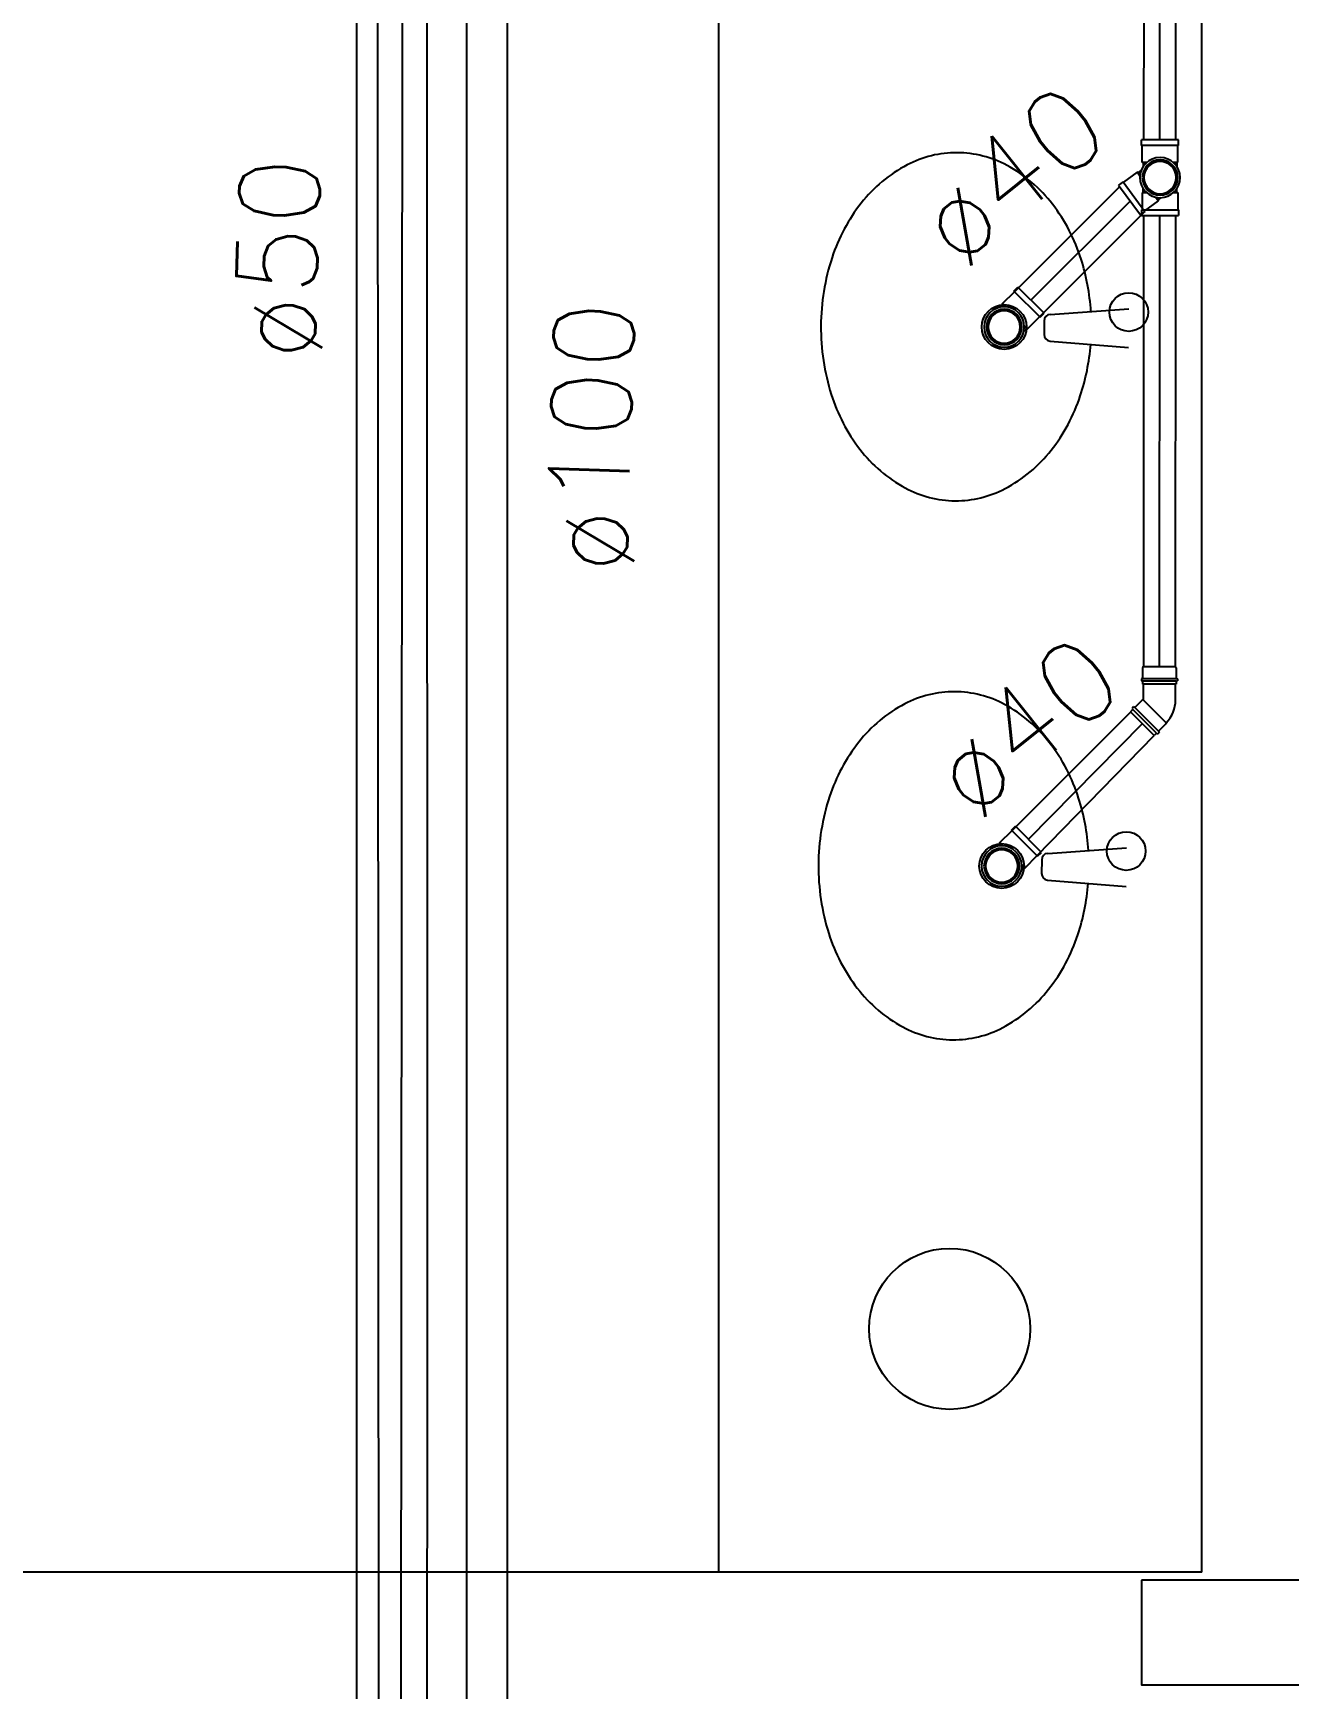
# Model space of a CAD drawing. Extents: x 411.9 to 506.5, y 66.1 to 116.3.
# Drawn here: x 431.629 to 433.189, y 107.56 to 109.616 of the extents above; entities that cross this region are included whole.
import ezdxf

# ---------------------------------------------------------------- set-up
doc = ezdxf.new("R2010")
doc.units = 0
doc.header["$LTSCALE"] = 0.005
for name, color, linetype in [('A-TEXTO', 3, 'CONTINUOUS'), ('EIXOS', 1, 'CONTINUOUS'), ('ESGOTO', 3, 'CONTINUOUS'), ('Estr-Met-PILARES', 3, 'CONTINUOUS'), ('SANIT', 3, 'CONTINUOUS'), ('TUB-ESGOTO', 7, 'CONTINUOUS')]:
    doc.layers.add(name, color=color, linetype=linetype)
doc.styles.get("Standard").update_dxf_attribs({"font": 'simplex.shx'})

# ---------------------------------------------------------------- blocks, each defined once
blk = doc.blocks.new('2756042S')
at = {"layer": 'ESGOTO'}
for p, q in [((18, 21), (13.6, 21)), ((18, 21), (19, 22)), ((18, 17.3), (18, 21)), ((19, 22), (40, 22)), ((19, 16.2), (19, 22)), ((40, 23), (40, -23)), ((40, 23), (47, 23)), ((47, 23), (47, -23)), ((18, -21), (18, -17.3)), ((19, -22), (19, -16.2)), ((18, -21), (13.6, -21)), ((18, -21), (19, -22)), ((19, -22), (40, -22)), ((40, -23), (47, -23))]:
    blk.add_line(p, q, dxfattribs=at)
for radius in [25, 22, 20]:
    blk.add_circle((0, 0), radius, dxfattribs=at)

msp = doc.modelspace()

# ---------------------------------------------------------------- linework, layer by layer
at = {"layer": 'EIXOS'}
for p, q in [((432.05837, 107.49146), (432.05645, 111.02481)), ((432.16778, 107.16819), (432.16778, 110.73344)), ((433.02814, 109.48396), (433.02849, 110.03317)), ((432.86818, 109.28459), (432.99169, 109.40813)), ((433.02774, 108.8291), (433.02809, 109.38996)), ((432.8651, 108.61507), (433.00674, 108.7588))]:
    msp.add_line(p, q, dxfattribs=at)
at = {"layer": 'ESGOTO', "linetype": 'Continuous'}
for p, q in [((433.04774, 108.8291), (433.00774, 108.8291)), ((433.00694, 108.81489), (433.04854, 108.81489)), ((433.04854, 108.81129), (433.00694, 108.81129)), ((433.00774, 108.80769), (433.00774, 108.78809)), ((433.04774, 108.78809), (433.04774, 108.80769)), ((432.99712, 108.7786), (433.02654, 108.74919)), ((433.03602, 108.7598), (433.00774, 108.78809))]:
    msp.add_line(p, q, dxfattribs=at)
at = {"layer": 'Estr-Met-PILARES', "color": 251}
for p, q in [((432.48047, 107.70472), (432.48047, 110.65472)), ((433.08047, 107.70472), (433.08047, 110.65472)), ((432.89206, 109.26705), (432.9898, 109.27393)), ((432.88463, 109.25912), (432.88453, 109.24195)), ((432.89187, 109.23393), (432.98952, 109.22593)), ((432.88898, 108.59754), (432.98671, 108.60441)), ((432.88154, 108.5896), (432.88144, 108.57243)), ((432.88879, 108.56441), (432.98644, 108.55641)), ((433.08047, 107.70472), (431.49047, 107.70472)), ((433.08047, 107.70472), (431.85047, 107.70472))]:
    msp.add_line(p, q, dxfattribs=at)
for points in [[(432.94272, 109.27062, 0.059992), (432.93047, 109.33577, 0.0875309), (432.895, 109.40386, 0.1055012), (432.83849, 109.45201, 0.123031), (432.77657, 109.46786, 0.123031), (432.71447, 109.45272, 0.1055012), (432.65741, 109.40523, 0.0875309), (432.62115, 109.33755, 0.0780202), (432.60733, 109.25267, 0.0780202), (432.62018, 109.16763, 0.0875309), (432.65565, 109.09954, 0.1055012), (432.71216, 109.05139, 0.123031), (432.77408, 109.03554, 0.123031), (432.83617, 109.05068, 0.1055012), (432.89324, 109.09817, 0.0875309), (432.92949, 109.16585, 0.0590243), (432.94241, 109.22979, 0.0780202)], [(432.93964, 108.6011, 0.059992), (432.92739, 108.66625, 0.0875309), (432.89191, 108.73434, 0.1055012), (432.8354, 108.78249, 0.123031), (432.77349, 108.79834, 0.123031), (432.71139, 108.7832, 0.1055012), (432.65433, 108.73571, 0.0875309), (432.61807, 108.66803, 0.0780202), (432.60424, 108.58315, 0.0780202), (432.61709, 108.49811, 0.0875309), (432.65257, 108.43002, 0.1055012), (432.70908, 108.38187, 0.123031), (432.77099, 108.36602, 0.123031), (432.83309, 108.38116, 0.1055012), (432.89015, 108.42865, 0.0875309), (432.92641, 108.49633, 0.0590243), (432.93932, 108.56027, 0.0780202)]]:
    msp.add_lwpolyline(points, format="xyb", dxfattribs=at)
msp.add_lwpolyline([(433.00546, 107.69472), (433.00546, 107.62972), (433.00546, 107.56472), (433.15546, 107.56472), (433.30546, 107.56472), (433.30546, 107.62972), (433.30546, 107.69472), (433.15546, 107.69472), (433.00546, 107.69472)], close=True, dxfattribs=at)
for centre, radius in [((432.98966, 109.26993), 0.024), ((432.83495, 109.25136), 0.02779), ((432.98657, 108.60041), 0.024), ((432.83187, 108.58184), 0.02779), ((432.76718, 108.00691), 0.1)]:
    msp.add_circle(centre, radius, dxfattribs=at)
for centre, start, end in [((432.89263, 109.25907), 94.02344, 179.66989), ((432.89253, 109.2419), 179.66989, 265.31633), ((432.88954, 108.58956), 94.02344, 179.66989), ((432.88944, 108.57238), 179.66989, 265.31633)]:
    msp.add_arc(centre, 0.008, start, end, dxfattribs=at)
at = {"layer": 'SANIT'}
for p, q in [((433.00774, 108.8291), (433.00694, 108.82812)), ((433.00694, 108.82812), (433.00694, 108.81489)), ((433.04774, 108.8291), (433.04854, 108.82812)), ((433.04854, 108.82812), (433.04854, 108.81489)), ((433.00694, 108.81489), (433.00533, 108.8145)), ((433.00533, 108.8145), (433.00533, 108.81168)), ((433.00694, 108.81129), (433.00533, 108.81168)), ((433.00694, 108.81129), (433.00694, 108.80769)), ((433.04854, 108.80769), (433.00694, 108.80769)), ((433.04854, 108.81489), (433.05014, 108.8145)), ((433.04854, 108.81129), (433.05014, 108.81168)), ((433.04854, 108.81129), (433.04854, 108.80769)), ((433.05014, 108.8145), (433.05014, 108.81168)), ((432.99571, 108.77946), (432.99386, 108.77754)), ((432.99386, 108.77754), (432.99457, 108.77606)), ((432.99712, 108.7786), (432.99571, 108.77946)), ((433.00648, 108.78796), (432.99712, 108.7786)), ((433.00774, 108.78809), (433.00648, 108.78796)), ((432.99457, 108.77606), (432.99203, 108.77351)), ((433.02144, 108.74409), (432.99203, 108.77351)), ((433.02399, 108.74664), (432.99457, 108.77606)), ((433.03589, 108.75855), (433.02654, 108.74919)), ((433.03602, 108.7598), (433.03589, 108.75855)), ((433.02399, 108.74664), (433.02144, 108.74409)), ((433.02399, 108.74664), (433.0254, 108.74578)), ((433.02739, 108.74778), (433.0254, 108.74578)), ((433.02654, 108.74919), (433.02739, 108.74778))]:
    msp.add_line(p, q, dxfattribs=at)
msp.add_arc((433.00774, 108.78809), 0.04, 315, 0, dxfattribs=at)
at = {"layer": 'TUB-ESGOTO', "linetype": 'Continuous'}
for p, q in [((432.03087, 107.49146), (432.03087, 111.0248)), ((432.08587, 107.49146), (432.08858, 111.02507)), ((432.11865, 107.955), (432.11819, 110.73344)), ((432.21814, 107.16816), (432.21814, 110.73344)), ((433.04814, 109.48396), (433.04849, 110.03474)), ((433.00849, 110.03159), (433.00818, 109.48396)), ((432.84768, 109.2952), (432.97843, 109.42577)), ((432.87879, 109.26408), (433.0091, 109.39421)), ((433.00813, 109.38996), (433.00782, 108.8291)), ((433.04774, 108.8291), (433.04809, 109.38996)), ((432.84459, 108.62568), (432.99233, 108.77321)), ((432.87571, 108.59457), (433.02144, 108.74409)), ((432.11814, 107.16821), (432.11865, 107.955))]:
    msp.add_line(p, q, dxfattribs=at)

# ---------------------------------------------------------------- block references
at = {"layer": 'ESGOTO', "linetype": 'Continuous', "xscale": -0.001, "yscale": 0.001, "zscale": 0.001}
for p, rotation in [((433.02851, 109.43696), 270), ((433.02851, 109.43696), 36.2411762780086), ((433.02851, 109.43696), 89.99999999996803), ((432.83495, 109.25136), 225), ((432.83187, 108.58184), 225)]:
    msp.add_blockref('2756042S', p, dxfattribs=dict(at, rotation=rotation))

# ---------------------------------------------------------------- texts
at = {"layer": 'A-TEXTO', "color": 1}
for s, rotation, p in [('ø40', 38.71145, (432.77495, 109.32451)), ('ø50', 88.08561, (431.97801, 109.20857)), ('ø100', 88.08562, (432.3654, 108.94378)), ('ø40', 38.71145, (432.7924, 108.63962))]:
    msp.add_text(s, height=0.1, rotation=rotation, dxfattribs=at).set_placement(p)

doc.saveas('drawing.dxf')
